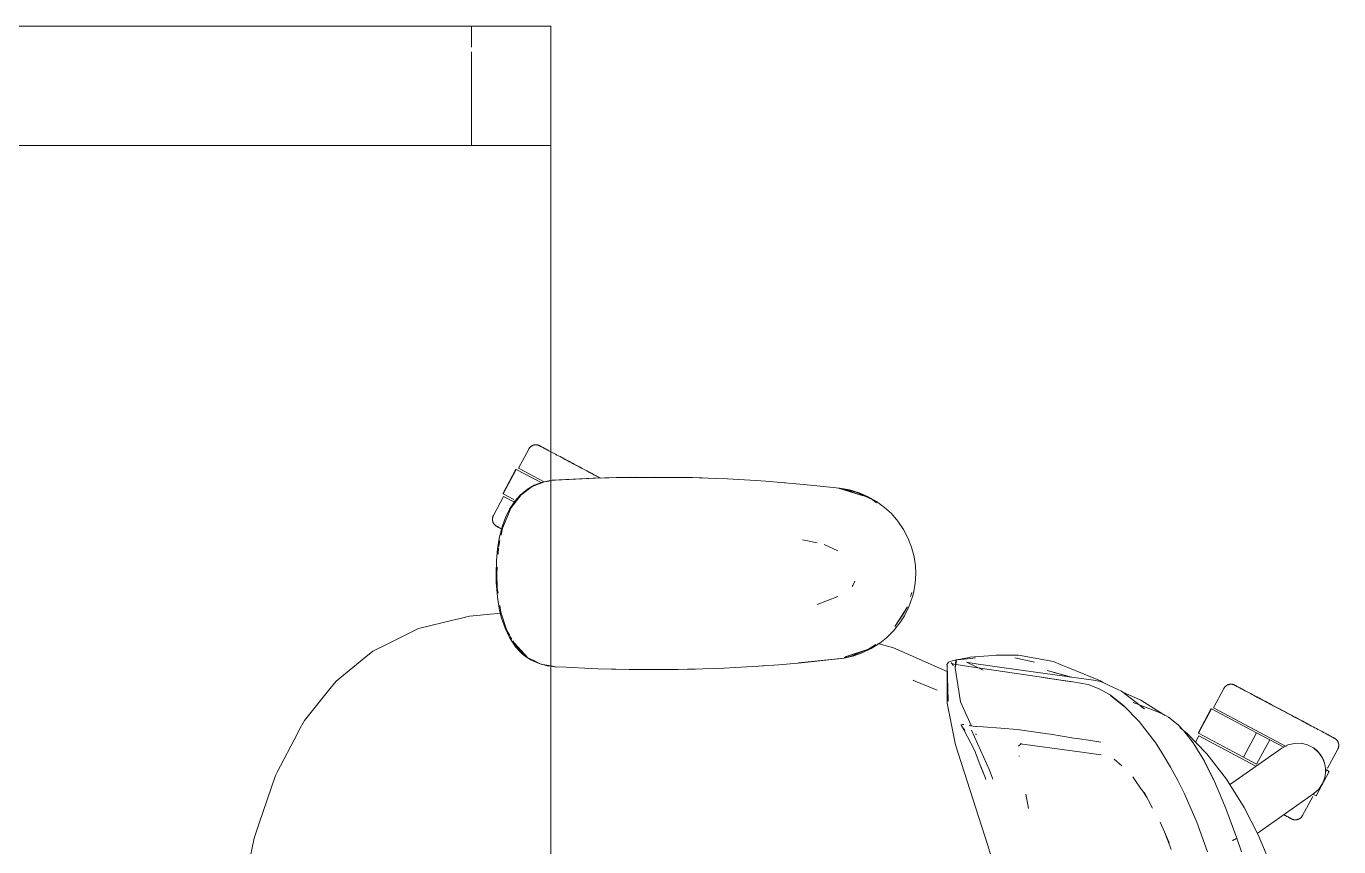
# Model space of a CAD drawing. Header units: millimetres. Extents: x 79795 to 317870, y -36033 to 97293.
# Drawn here: x 228733 to 229394, y 10587 to 11000 of the extents above; entities that cross this region are included whole.
import ezdxf

# ---------------------------------------------------------------- set-up
doc = ezdxf.new("R2010")
doc.units = ezdxf.units.MM
doc.header["$MEASUREMENT"] = 0
doc.layers.add('G-IMPT', color=8, linetype='CONTINUOUS', lineweight=9)
doc.layers.add('I-FURN', color=8, linetype='CONTINUOUS', lineweight=9)

msp = doc.modelspace()

# ---------------------------------------------------------------- linework, layer by layer
at = {"layer": 'G-IMPT'}
for p, q in [((228993.66, 10770.46), (228987.47, 10768.05)), ((228988.5, 10768.72), (228992.14, 10770.11)), ((228993.49, 10770.48), (228992.14, 10770.11)), ((228993.49, 10770.48), (228995.88, 10770.92)), ((228993.66, 10770.46), (228996.83, 10770.94)), ((228997.53, 10771.18), (228995.88, 10770.92)), ((229019.31, 10772.26), (228997.53, 10771.18)), ((229018.1, 10772.22), (228997.53, 10771.18)), ((228997.53, 10771.18), (228999.13, 10771.29)), ((229019.31, 10772.26), (228999.13, 10771.29)), ((229039.5, 10772.73), (229018.1, 10772.22)), ((229029.66, 10772.57), (229018.1, 10772.22)), ((229018.1, 10772.22), (229019.31, 10772.26)), ((229039.5, 10772.73), (229019.31, 10772.26)), ((229029.66, 10772.57), (229048.89, 10772.77)), ((229039.5, 10772.73), (229029.66, 10772.57)), ((229059.68, 10772.68), (229029.66, 10772.57)), ((229037.46, 10772.71), (229035.55, 10772.64)), ((229040.4, 10772.68), (229037.46, 10772.71)), ((229059.68, 10772.68), (229039.5, 10772.73)), ((229059.68, 10772.68), (229048.89, 10772.77)), ((229059.68, 10772.68), (229068.1, 10772.52)), ((229079.86, 10772.13), (229068.1, 10772.52)), ((229073.04, 10772.38), (229071.54, 10772.39)), ((229074.97, 10772.27), (229073.04, 10772.38)), ((229079.86, 10772.13), (229085.88, 10771.87)), ((229100.02, 10771.06), (229085.88, 10771.87)), ((229105.11, 10770.74), (229100.02, 10771.06)), ((229105.11, 10770.74), (229120.17, 10769.49)), ((229113.29, 10770.09), (229114.97, 10769.92)), ((229120.17, 10769.49), (229124.3, 10769.14)), ((228981.84, 10763.88), (228976.63, 10757.09)), ((228978.66, 10760.64), (228981.32, 10763.68)), ((228985.06, 10766.76), (228981.32, 10763.68)), ((228987.47, 10768.05), (228981.84, 10763.88)), ((228988.5, 10768.72), (228985.06, 10766.76)), ((229124.3, 10769.14), (229142.22, 10767.24)), ((229141.71, 10767.24), (229154.17, 10763.41)), ((229141.71, 10767.24), (229145.03, 10766.32)), ((229142.22, 10767.24), (229147.27, 10766.34)), ((229150.68, 10765.2), (229142.28, 10767.11)), ((229154.17, 10763.41), (229145.03, 10766.32)), ((229152.13, 10764.88), (229147.27, 10766.34)), ((229150.68, 10765.2), (229158.74, 10761.46)), ((229156.37, 10763.07), (229152.13, 10764.88)), ((229156.37, 10763.07), (229160.81, 10760.55)), ((228976, 10756.6), (228974.02, 10752.52)), ((228976.63, 10757.09), (228974.79, 10752.7)), ((228976, 10756.6), (228978.66, 10760.64)), ((229160.85, 10759.86), (229158.74, 10761.46)), ((229164.89, 10757.56), (229160.81, 10760.55)), ((229164.89, 10757.56), (229168.33, 10754.39)), ((228972.43, 10748.19), (228974.02, 10752.52)), ((228972.46, 10747.07), (228974.79, 10752.7)), ((229171.65, 10750.56), (229168.33, 10754.39)), ((229174.48, 10746.39), (229171.65, 10750.56)), ((228972.43, 10748.19), (228971, 10742.71)), ((228972.46, 10747.07), (228971.75, 10743.61)), ((229174.48, 10746.39), (229176.67, 10742.23)), ((228970, 10736.78), (228969.44, 10730.63)), ((228970, 10736.78), (228971, 10742.71)), ((228970.42, 10737.11), (228970.22, 10733.91)), ((228971.19, 10740.86), (228970.56, 10737.81)), ((229123.51, 10741.27), (229130.94, 10739.7)), ((229141.34, 10735.67), (229134.56, 10738.93)), ((229176.67, 10742.23), (229178.51, 10737.52)), ((229179.77, 10732.65), (229178.51, 10737.52)), ((228969.26, 10724.29), (228969.44, 10730.63)), ((229179.77, 10732.65), (229180.42, 10728.14)), ((228969.35, 10719.78), (228969.26, 10724.29)), ((228969.82, 10727.4), (228969.63, 10724.29)), ((228969.86, 10717.12), (228969.63, 10724.29)), ((229180.59, 10724.29), (229180.29, 10719.25)), ((229180.59, 10724.29), (229180.42, 10728.14)), ((228969.35, 10719.78), (228969.92, 10712.47)), ((228969.86, 10717.12), (228970.26, 10714.34)), ((229148.96, 10718.24), (229148.66, 10717.79)), ((229149.97, 10720.46), (229148.96, 10718.24)), ((229180.29, 10719.25), (229179.41, 10714.3)), ((228971.04, 10705.7), (228969.92, 10712.47)), ((229131.01, 10708.57), (229141.43, 10712.71)), ((229177.14, 10707.4), (229178.85, 10712.17)), ((229178.05, 10712.61), (229178.67, 10714.64)), ((229179.41, 10714.3), (229178.85, 10712.17)), ((228971.72, 10704.24), (228955.84, 10702.8)), ((228972.02, 10701.78), (228971.04, 10705.7)), ((228971.13, 10708.15), (228971.59, 10704.86)), ((228971.59, 10704.86), (228974.62, 10695.47)), ((229176.49, 10707.49), (229170.17, 10697.54)), ((229174.33, 10703.82), (229170.17, 10697.54)), ((229176.49, 10707.49), (229174.33, 10703.82)), ((229177.14, 10707.4), (229174.9, 10702.89)), ((228930.24, 10696.52), (228948.18, 10700.92)), ((228948.18, 10700.92), (228950.55, 10701.5)), ((228955.84, 10702.8), (228950.55, 10701.5)), ((228972.02, 10701.78), (228973.76, 10696.69)), ((228973.76, 10696.69), (228975.96, 10692.05)), ((229169.44, 10695.37), (229172.63, 10699.34)), ((229174.9, 10702.89), (229172.63, 10699.34)), ((228925.88, 10694.37), (228914.41, 10688.72)), ((228925.88, 10694.37), (228930.24, 10696.52)), ((228974.62, 10695.47), (228976.09, 10693.02)), ((228975.96, 10692.05), (228976.77, 10690.68)), ((228976.37, 10692.55), (228977.23, 10691.11)), ((228979.21, 10687.22), (228976.77, 10690.68)), ((228977.7, 10690.32), (228979.58, 10687.17)), ((229165.84, 10691.82), (229162.53, 10689.19)), ((229169.44, 10695.37), (229165.84, 10691.82)), ((228903.59, 10682.22), (228907.24, 10685.2)), ((228907.24, 10685.2), (228914.41, 10688.72)), ((228978.39, 10689.26), (228979.67, 10687.79)), ((228978.39, 10689.26), (228985.29, 10681.87)), ((228982.08, 10684.18), (228979.21, 10687.22)), ((228979.58, 10687.17), (228985.29, 10681.87)), ((228979.8, 10687.63), (228982.88, 10684.1)), ((228982.08, 10684.18), (228983.4, 10683.04)), ((228985.29, 10681.87), (228982.88, 10684.1)), ((229156.88, 10686.07), (229145.03, 10682.25)), ((229154.17, 10685.17), (229145.03, 10682.25)), ((229147.66, 10682.46), (229156.88, 10686.07)), ((229153.62, 10684.27), (229149.49, 10682.83)), ((229158.2, 10686.46), (229153.62, 10684.27)), ((229156.88, 10686.07), (229154.17, 10685.17)), ((229156.88, 10686.07), (229160.46, 10688.49)), ((229158.2, 10686.46), (229162.53, 10689.19)), ((229169.36, 10686.75), (229161.54, 10689.01)), ((229169.36, 10686.75), (229180.49, 10681.89)), ((228903.59, 10682.22), (228888.64, 10670.05)), ((228986.62, 10680.84), (228983.4, 10683.04)), ((228987.53, 10680.76), (228985.29, 10681.87)), ((228986.62, 10680.84), (228990.95, 10678.85)), ((228987.89, 10680.58), (228991.79, 10678.66)), ((228994.9, 10677.79), (228990.95, 10678.85)), ((228991.79, 10678.66), (228996.83, 10677.72)), ((228996.83, 10677.55), (228994.9, 10677.79)), ((228996.83, 10677.72), (228999.13, 10677.29)), ((228998.91, 10677.29), (228996.83, 10677.55)), ((229004.57, 10677.01), (228998.91, 10677.29)), ((229004.57, 10677.01), (229017.13, 10676.39)), ((229081.23, 10676.5), (229092.54, 10677.04)), ((229101.41, 10677.6), (229092.54, 10677.04)), ((229101.41, 10677.6), (229111.69, 10678.33)), ((229103.45, 10677.74), (229101.55, 10677.65)), ((229103.45, 10677.74), (229104.87, 10677.87)), ((229123.09, 10679.32), (229111.69, 10678.33)), ((229144.53, 10681.67), (229121.57, 10679.21)), ((229121.57, 10679.21), (229141.71, 10681.34)), ((229144.53, 10681.67), (229123.09, 10679.32)), ((229144.53, 10681.67), (229141.71, 10681.34)), ((229144.53, 10681.67), (229149.49, 10682.83)), ((229144.6, 10681.89), (229147.66, 10682.46)), ((229180.49, 10681.89), (229188.32, 10678.47)), ((229188.32, 10678.47), (229196.49, 10674.9)), ((229196.35, 10678.46), (229196.75, 10679.03)), ((229196.35, 10678.46), (229196.54, 10677.59)), ((229196.97, 10659.9), (229196.38, 10678.34)), ((229196.38, 10678.34), (229196.48, 10677.88)), ((229196.97, 10659.9), (229196.48, 10677.88)), ((229196.53, 10659.01), (229196.48, 10677.88)), ((229196.48, 10677.88), (229196.52, 10677.7)), ((229196.54, 10677.59), (229196.52, 10677.7)), ((229197.12, 10679.53), (229196.75, 10679.03)), ((229197.12, 10679.53), (229197.66, 10679.85)), ((229199.52, 10680.4), (229197.66, 10679.85)), ((229199.01, 10678.8), (229198.51, 10679.2)), ((229199.61, 10678.64), (229198.51, 10679.2)), ((229199.61, 10678.64), (229198.99, 10678.81)), ((229198.99, 10678.81), (229205.26, 10677.7)), ((229199.33, 10678.26), (229199.01, 10678.8)), ((229199.33, 10678.26), (229199.41, 10677.76)), ((229202.8, 10680.93), (229199.52, 10680.4)), ((229201.13, 10680.34), (229200.44, 10676.76)), ((229200.5, 10676.79), (229200.89, 10680.75)), ((229201.13, 10680.34), (229200.5, 10676.79)), ((229203.21, 10681.19), (229200.89, 10680.75)), ((229202.8, 10680.93), (229203.42, 10681.01)), ((229203.21, 10681.19), (229207.46, 10682)), ((229208.1, 10681.53), (229203.42, 10681.01)), ((229213.11, 10676.59), (229205.26, 10677.7)), ((229214.66, 10675.61), (229206.23, 10679.61)), ((229206.23, 10679.61), (229207.09, 10679.47)), ((229207.09, 10679.47), (229212.11, 10678.63)), ((229207.93, 10682.04), (229207.46, 10682)), ((229217.26, 10682.85), (229207.93, 10682.04)), ((229208.1, 10681.53), (229210.69, 10681.74)), ((229212.11, 10678.63), (229213.41, 10678.42)), ((229224.07, 10676.98), (229213.41, 10678.42)), ((229217.26, 10682.85), (229221.21, 10683.19)), ((229221.21, 10683.19), (229225.38, 10683.19)), ((229224.07, 10676.98), (229271.29, 10670.3)), ((229232.35, 10683.16), (229225.38, 10683.19)), ((229230.49, 10681.75), (229239.79, 10679.71)), ((229232.35, 10683.16), (229250.05, 10679.92)), ((229239.79, 10679.71), (229240.37, 10679.56)), ((229250.05, 10679.92), (229253.91, 10678.33)), ((229257.27, 10676.94), (229253.91, 10678.33)), ((229273.72, 10670.14), (229257.27, 10676.94)), ((229020.68, 10676.27), (229017.13, 10676.39)), ((229036.35, 10675.89), (229020.68, 10676.27)), ((229024.08, 10676.21), (229027.4, 10676.06)), ((229029.62, 10676.06), (229027.4, 10676.06)), ((229036.35, 10675.89), (229040.86, 10675.84)), ((229040.86, 10675.84), (229055.57, 10675.84)), ((229061.04, 10675.92), (229055.57, 10675.84)), ((229061.04, 10675.92), (229073.35, 10676.21)), ((229067.82, 10676.05), (229065.74, 10676.05)), ((229069.48, 10676.13), (229067.82, 10676.05)), ((229081.23, 10676.5), (229073.35, 10676.21)), ((229179.26, 10670.47), (229179.53, 10670.37)), ((229191.38, 10665.44), (229179.53, 10670.37)), ((229203.16, 10659.71), (229200.44, 10676.76)), ((229243.98, 10672.03), (229213.11, 10676.59)), ((229243.98, 10672.03), (229259.17, 10669.71)), ((229244.59, 10671.94), (229259.75, 10669.64)), ((229244.59, 10671.94), (229259.17, 10669.71)), ((229246.87, 10675.43), (229258.76, 10672.07)), ((229246.87, 10675.43), (229259.16, 10672.1)), ((229271.29, 10670.3), (229274.28, 10669.66)), ((228872.68, 10650.25), (228884.88, 10665.39)), ((228888.64, 10670.05), (228884.88, 10665.39)), ((229267.42, 10668.34), (229259.75, 10669.64)), ((229272.21, 10666.59), (229267.42, 10668.34)), ((229272.21, 10666.59), (229272.63, 10666.37)), ((229278.47, 10663.09), (229272.63, 10666.37)), ((229274.89, 10669.37), (229273.72, 10670.14)), ((229277.65, 10668.09), (229274.28, 10669.66)), ((229284.22, 10665.03), (229277.65, 10668.09)), ((229295.87, 10656.11), (229284.22, 10665.03)), ((229293.98, 10660.4), (229285.35, 10664.38)), ((229200.72, 10638.05), (229196.53, 10659.01)), ((229203.16, 10659.71), (229208.74, 10647.42)), ((229285.43, 10657.67), (229278.47, 10663.09)), ((229278.69, 10662.76), (229285.64, 10657.36)), ((229278.69, 10662.76), (229282.07, 10660.17)), ((229285.64, 10657.36), (229282.07, 10660.17)), ((229285.43, 10657.67), (229293.17, 10649.77)), ((229290.22, 10659.34), (229302.12, 10654.83)), ((229295.87, 10656.11), (229293.92, 10657.22)), ((229305.43, 10653.28), (229293.98, 10660.4)), ((229304.35, 10653.76), (229302.12, 10654.83)), ((229306.79, 10652.59), (229304.35, 10653.76)), ((229305.43, 10653.28), (229306.2, 10652.78)), ((229306.79, 10652.59), (229307.92, 10651.97)), ((229307.92, 10651.97), (229312.79, 10648.11)), ((228869.24, 10643.75), (228858.94, 10624.24)), ((228869.24, 10643.75), (228869.97, 10645.12)), ((228872.68, 10650.25), (228869.97, 10645.12)), ((229203.52, 10647.9), (229203.48, 10647.73)), ((229203.54, 10648.03), (229203.52, 10647.9)), ((229203.52, 10647.9), (229205.36, 10645.2)), ((229203.52, 10647.9), (229204.87, 10645.45)), ((229204.23, 10648.18), (229203.54, 10648.03)), ((229204.91, 10648.25), (229204.23, 10648.18)), ((229210.15, 10635.34), (229204.87, 10645.45)), ((229207.5, 10647.87), (229208.27, 10647.59)), ((229208.33, 10647.57), (229208.27, 10647.59)), ((229210.79, 10647.28), (229208.33, 10647.57)), ((229217.7, 10625.23), (229208.77, 10645.39)), ((229210.79, 10647.28), (229211.16, 10647.24)), ((229214.57, 10646.99), (229211.16, 10647.24)), ((229214.57, 10646.99), (229223.42, 10646.35)), ((229231.66, 10645.74), (229223.42, 10646.35)), ((229231.74, 10645.73), (229231.66, 10645.74)), ((229231.74, 10645.73), (229246.96, 10643.52)), ((229293.17, 10649.77), (229301.19, 10639.33)), ((229315.68, 10645.08), (229312.79, 10648.11)), ((229313.68, 10646.66), (229317.35, 10643.66)), ((229315.68, 10645.08), (229320.4, 10638.95)), ((229216.71, 10587.81), (229200.72, 10638.05)), ((229211.15, 10643.22), (229210.71, 10643.49)), ((229232.4, 10637.35), (229233.96, 10638.59)), ((229233.25, 10638.46), (229233.52, 10638.51)), ((229260.59, 10634.73), (229233.25, 10638.46)), ((229233.75, 10638.55), (229233.52, 10638.51)), ((229246.96, 10643.52), (229248.51, 10643.27)), ((229248.51, 10643.27), (229260.28, 10641.4)), ((229261.94, 10641.14), (229260.28, 10641.4)), ((229268.78, 10640.08), (229261.94, 10641.14)), ((229268.78, 10640.08), (229273.85, 10639.33)), ((229301.19, 10639.33), (229301.36, 10639.07)), ((229305.24, 10632.98), (229301.36, 10639.07)), ((229317.35, 10643.66), (229327.31, 10633.37)), ((229320.4, 10638.95), (229321.26, 10637.66)), ((229325.99, 10629.67), (229321.26, 10637.66)), ((229210.15, 10635.34), (229213.4, 10626.87)), ((229232.75, 10632.4), (229232.8, 10632.05)), ((229260.59, 10634.73), (229273.94, 10632.95)), ((229273.94, 10632.95), (229273.47, 10633.09)), ((229284.44, 10627.45), (229280.53, 10630.78)), ((229305.24, 10632.98), (229309.01, 10626.75)), ((229337.12, 10620.77), (229327.31, 10633.37)), ((228858.94, 10624.24), (228858.07, 10622.58)), ((229215.42, 10621.97), (229213.39, 10627.07)), ((229213.39, 10627.07), (229214.8, 10623.54)), ((229213.4, 10626.87), (229215.42, 10621.97)), ((229219.44, 10620.65), (229217.7, 10625.23)), ((229312.58, 10619.96), (229309.01, 10626.75)), ((229330.3, 10621.06), (229325.99, 10629.67)), ((229330.52, 10620.61), (229325.99, 10629.67)), ((229325.99, 10629.67), (229326.3, 10629.07)), ((229330.52, 10620.61), (229326.3, 10629.07)), ((228849.92, 10598.49), (228858.07, 10622.58)), ((229215.42, 10621.97), (229215.98, 10620.56)), ((229290.71, 10620.81), (229289.96, 10621.92)), ((229294.21, 10615.68), (229290.71, 10620.81)), ((229312.58, 10619.96), (229315.97, 10613.23)), ((229330.3, 10621.06), (229330.52, 10620.61)), ((229330.52, 10620.61), (229335.29, 10609.66)), ((229337.12, 10620.77), (229346.09, 10606.47)), ((229237.43, 10605.92), (229236.02, 10613.18)), ((229294.6, 10615.1), (229294.21, 10615.68)), ((229297.16, 10611.35), (229294.6, 10615.1)), ((229297.16, 10611.35), (229295.66, 10614.12)), ((229299.84, 10606.02), (229295.66, 10614.12)), ((229322.14, 10599), (229315.97, 10613.23)), ((229335.29, 10609.66), (229336.77, 10605.98)), ((229336.77, 10605.98), (229342.34, 10591.01)), ((229346.09, 10606.47), (229353.18, 10592.7)), ((228849.92, 10598.49), (228847.4, 10591.05)), ((229303.72, 10598.97), (229305.91, 10594.13)), ((229322.14, 10599), (229327.6, 10584.12)), ((228844.53, 10577.23), (228847.4, 10591.05)), ((229305.91, 10594.13), (229308.22, 10588.68)), ((229305.91, 10594.13), (229308.64, 10587.04)), ((229342.31, 10590.88), (229341.9, 10590.61)), ((229341.9, 10590.61), (229342.3, 10590.83)), ((229342.31, 10590.88), (229342.3, 10590.83)), ((229342.34, 10591.01), (229342.31, 10590.88)), ((229342.31, 10590.88), (229342.31, 10591.01)), ((229342.31, 10591.01), (229344.71, 10584.08)), ((229360.7, 10574.72), (229353.18, 10592.7)), ((229216.71, 10587.81), (229225.89, 10557.84)), ((229309.3, 10585.32), (229308.64, 10587.04)), ((229341.08, 10590.23), (229340.02, 10589.81)), ((229340.02, 10589.81), (229340.61, 10590.03)), ((229341.08, 10590.23), (229340.61, 10590.03)), ((229341.08, 10590.23), (229341.9, 10590.61)), ((229341.08, 10590.23), (229341.72, 10590.51)), ((229341.72, 10590.51), (229341.9, 10590.61))]:
    msp.add_line(p, q, dxfattribs=at)
at = {"layer": 'I-FURN'}
for p, q in [((228196.83, 10999.83), (228996.83, 10999.83)), ((228996.83, 10999.83), (228196.83, 10999.83)), ((228196.83, 10999.83), (228996.83, 10999.83)), ((228956.83, 10999.83), (228236.83, 10999.83)), ((228996.83, 10999.83), (228956.83, 10999.83)), ((228956.83, 10989.25), (228956.83, 10999.83)), ((228956.83, 10989.25), (228956.83, 10999.83)), ((228996.83, 10939.83), (228996.83, 10999.83)), ((228996.83, 10999.83), (228996.83, 10939.83)), ((228996.83, 9399.83), (228996.83, 10999.83)), ((228996.83, 10999.83), (228996.83, 9399.83)), ((228956.83, 10939.83), (228956.83, 10986.93)), ((228956.83, 10939.83), (228956.83, 10986.93)), ((228236.83, 10939.83), (228956.83, 10939.83)), ((228996.83, 10939.83), (228561.83, 10939.83)), ((228956.83, 10939.83), (228996.83, 10939.83)), ((228985.7, 10786.92), (228980.55, 10777.23)), ((228985.7, 10786.92), (228985.78, 10787.06)), ((228985.78, 10787.06), (228985.86, 10787.2)), ((228985.86, 10787.2), (228985.95, 10787.33)), ((228985.95, 10787.33), (228986.04, 10787.46)), ((228986.04, 10787.46), (228986.14, 10787.59)), ((228986.14, 10787.59), (228986.25, 10787.71)), ((228986.25, 10787.71), (228986.36, 10787.83)), ((228986.36, 10787.83), (228986.47, 10787.94)), ((228986.47, 10787.94), (228986.59, 10788.05)), ((228986.59, 10788.05), (228986.71, 10788.16)), ((228986.71, 10788.16), (228986.84, 10788.25)), ((228986.84, 10788.25), (228986.97, 10788.35)), ((228986.97, 10788.35), (228987.11, 10788.44)), ((228987.11, 10788.44), (228987.25, 10788.52)), ((228987.25, 10788.52), (228987.39, 10788.6)), ((228987.39, 10788.6), (228987.53, 10788.67)), ((228987.53, 10788.67), (228987.68, 10788.74)), ((228987.68, 10788.74), (228987.83, 10788.8)), ((228987.83, 10788.8), (228987.98, 10788.85)), ((228987.98, 10788.85), (228988.13, 10788.9)), ((228988.13, 10788.9), (228988.29, 10788.94)), ((228988.29, 10788.94), (228988.45, 10788.97)), ((228988.45, 10788.97), (228988.6, 10789)), ((228988.6, 10789), (228988.76, 10789.03)), ((228988.76, 10789.03), (228988.92, 10789.04)), ((228988.92, 10789.04), (228989.09, 10789.05)), ((228989.09, 10789.05), (228989.25, 10789.06)), ((228989.25, 10789.06), (228989.41, 10789.05)), ((228989.41, 10789.05), (228989.57, 10789.04)), ((228989.57, 10789.04), (228989.73, 10789.03)), ((228989.73, 10789.03), (228989.89, 10789.01)), ((228989.89, 10789.01), (228990.05, 10788.98)), ((228990.05, 10788.98), (228990.2, 10788.94)), ((228990.2, 10788.94), (228990.36, 10788.9)), ((228990.36, 10788.9), (228990.51, 10788.85)), ((228990.51, 10788.85), (228990.67, 10788.8)), ((228990.67, 10788.8), (228990.82, 10788.74)), ((228990.82, 10788.74), (228990.96, 10788.68)), ((228990.96, 10788.68), (228991.11, 10788.61)), ((228991.11, 10788.61), (228991.15, 10788.59)), ((228991.15, 10788.59), (228991.17, 10788.57)), ((228991.15, 10788.58), (228991.15, 10788.59)), ((228991.19, 10788.56), (228991.15, 10788.58)), ((228991.17, 10788.57), (228991.23, 10788.54)), ((228991.28, 10788.52), (228991.19, 10788.56)), ((228991.23, 10788.54), (228991.33, 10788.49)), ((228991.4, 10788.45), (228991.28, 10788.52)), ((228991.33, 10788.49), (228991.47, 10788.41)), ((228991.56, 10788.37), (228991.4, 10788.45)), ((228991.47, 10788.41), (228991.65, 10788.32)), ((228991.76, 10788.26), (228991.56, 10788.37)), ((228991.65, 10788.32), (228991.87, 10788.2)), ((228992, 10788.13), (228991.76, 10788.26)), ((228991.87, 10788.2), (228992.13, 10788.06)), ((228992.28, 10787.98), (228992, 10788.13)), ((228992.13, 10788.06), (228992.42, 10787.91)), ((228992.6, 10787.81), (228992.28, 10787.98)), ((228992.42, 10787.91), (228992.76, 10787.73)), ((228992.96, 10787.62), (228992.6, 10787.81)), ((228992.76, 10787.73), (228993.13, 10787.53)), ((228993.35, 10787.41), (228992.96, 10787.62)), ((228993.13, 10787.53), (228993.54, 10787.31)), ((228993.78, 10787.19), (228993.35, 10787.41)), ((228993.54, 10787.31), (228993.99, 10787.07)), ((228994.24, 10786.94), (228993.78, 10787.19)), ((228993.99, 10787.07), (228994.47, 10786.82)), ((228994.74, 10786.67), (228994.24, 10786.94)), ((228994.47, 10786.82), (228994.99, 10786.54)), ((228995.28, 10786.39), (228994.74, 10786.67)), ((228994.99, 10786.54), (228995.54, 10786.25)), ((228995.85, 10786.09), (228995.28, 10786.39)), ((228995.54, 10786.25), (228996.12, 10785.94)), ((228996.45, 10785.77), (228995.85, 10786.09)), ((228997.08, 10785.43), (228996.45, 10785.77)), ((228997.75, 10785.08), (228997.08, 10785.43)), ((228998.44, 10784.71), (228997.75, 10785.08)), ((228999.16, 10784.32), (228998.44, 10784.71)), ((228999.91, 10783.92), (228999.16, 10784.32)), ((229000.69, 10783.51), (228999.91, 10783.92)), ((229001.49, 10783.09), (229000.69, 10783.51)), ((229002.32, 10782.65), (229001.49, 10783.09)), ((229001.87, 10782.88), (229002.7, 10782.44)), ((229003.16, 10782.2), (229002.32, 10782.65)), ((228979.25, 10776.79), (228972.68, 10764.43)), ((228972.85, 10764.34), (228979.42, 10776.7)), ((228979.42, 10776.7), (228991.93, 10770.05)), ((228993.21, 10770.5), (228980.55, 10777.23)), ((229002.7, 10782.44), (229003.56, 10781.99)), ((229004.03, 10781.73), (229003.16, 10782.2)), ((229003.56, 10781.99), (229004.44, 10781.52)), ((229004.92, 10781.26), (229004.03, 10781.73)), ((229004.44, 10781.52), (229005.33, 10781.04)), ((229005.82, 10780.78), (229004.92, 10781.26)), ((229005.33, 10781.04), (229006.25, 10780.56)), ((229006.75, 10780.29), (229005.82, 10780.78)), ((229006.25, 10780.56), (229007.18, 10780.06)), ((229007.68, 10779.79), (229006.75, 10780.29)), ((229007.18, 10780.06), (229008.12, 10779.56)), ((229008.64, 10779.29), (229007.68, 10779.79)), ((229008.12, 10779.56), (229009.08, 10779.05)), ((229009.6, 10778.77), (229008.64, 10779.29)), ((229009.08, 10779.05), (229010.05, 10778.54)), ((229010.57, 10778.26), (229009.6, 10778.77)), ((229010.05, 10778.54), (229011.02, 10778.02)), ((229011.56, 10777.73), (229010.57, 10778.26)), ((229011.02, 10778.02), (229012.01, 10777.49)), ((229012.55, 10777.21), (229011.56, 10777.73)), ((229012.01, 10777.49), (229013.01, 10776.96)), ((229013.54, 10776.68), (229012.55, 10777.21)), ((229013.01, 10776.96), (229014.01, 10776.43)), ((229014.55, 10776.14), (229013.54, 10776.68)), ((229014.01, 10776.43), (229015.01, 10775.9)), ((229015.55, 10775.61), (229014.55, 10776.14)), ((229015.01, 10775.9), (229016.01, 10775.36)), ((229016.56, 10775.08), (229015.55, 10775.61)), ((229016.01, 10775.36), (229017.02, 10774.83)), ((229017.56, 10774.54), (229016.56, 10775.08)), ((229017.02, 10774.83), (229018.02, 10774.3)), ((229018.56, 10774.01), (229017.56, 10774.54)), ((229018.02, 10774.3), (229019.02, 10773.76)), ((229019.56, 10773.48), (229018.56, 10774.01)), ((229019.02, 10773.76), (229020.02, 10773.23)), ((229020.56, 10772.95), (229019.56, 10773.48)), ((229020.02, 10773.23), (229021.01, 10772.71)), ((229021.54, 10772.42), (229020.56, 10772.95)), ((229021.01, 10772.71), (229022, 10772.18)), ((228973.04, 10763.11), (228967.89, 10753.42)), ((228978.14, 10761.52), (228972.85, 10764.34)), ((228978.23, 10760.35), (228973.04, 10763.11)), ((228967.41, 10751.52), (228967.42, 10751.68)), ((228967.42, 10751.36), (228967.41, 10751.52)), ((228967.42, 10751.68), (228967.43, 10751.84)), ((228967.43, 10751.2), (228967.42, 10751.36)), ((228967.43, 10751.84), (228967.44, 10752)), ((228967.44, 10751.04), (228967.43, 10751.2)), ((228967.44, 10752), (228967.46, 10752.16)), ((228967.47, 10750.88), (228967.44, 10751.04)), ((228967.46, 10752.16), (228967.49, 10752.32)), ((228967.5, 10750.72), (228967.47, 10750.88)), ((228967.49, 10752.32), (228967.53, 10752.48)), ((228967.53, 10750.56), (228967.5, 10750.72)), ((228967.53, 10752.48), (228967.57, 10752.63)), ((228967.57, 10750.41), (228967.53, 10750.56)), ((228967.57, 10752.63), (228967.62, 10752.79)), ((228967.62, 10750.25), (228967.57, 10750.41)), ((228967.62, 10752.79), (228967.67, 10752.94)), ((228967.67, 10750.1), (228967.62, 10750.25)), ((228967.67, 10752.94), (228967.73, 10753.09)), ((228967.73, 10749.95), (228967.67, 10750.1)), ((228967.73, 10753.09), (228967.79, 10753.24)), ((228967.8, 10749.8), (228967.73, 10749.95)), ((228967.79, 10753.24), (228967.86, 10753.38)), ((228967.87, 10749.66), (228967.8, 10749.8)), ((228967.86, 10753.38), (228967.89, 10753.42)), ((228967.95, 10749.52), (228967.87, 10749.66)), ((228968.03, 10749.38), (228967.95, 10749.52)), ((228968.12, 10749.25), (228968.03, 10749.38)), ((228968.22, 10749.11), (228968.12, 10749.25)), ((228968.32, 10748.99), (228968.22, 10749.11)), ((228968.42, 10748.86), (228968.32, 10748.99)), ((228968.53, 10748.75), (228968.42, 10748.86)), ((228968.64, 10748.63), (228968.53, 10748.75)), ((228968.76, 10748.52), (228968.64, 10748.63)), ((228968.88, 10748.42), (228968.76, 10748.52)), ((228969.01, 10748.32), (228968.88, 10748.42)), ((228969.14, 10748.22), (228969.01, 10748.32)), ((228969.27, 10748.13), (228969.14, 10748.22)), ((228969.41, 10748.05), (228969.27, 10748.13)), ((228969.55, 10747.97), (228969.41, 10748.05)), ((228969.56, 10747.97), (228969.55, 10747.97)), ((228969.55, 10747.97), (228969.57, 10747.96)), ((228969.6, 10747.94), (228969.56, 10747.97)), ((228969.57, 10747.96), (228969.63, 10747.93)), ((228969.68, 10747.9), (228969.6, 10747.94)), ((228969.63, 10747.93), (228969.73, 10747.87)), ((228969.8, 10747.84), (228969.68, 10747.9)), ((228969.73, 10747.87), (228969.87, 10747.8)), ((228969.96, 10747.75), (228969.8, 10747.84)), ((228969.87, 10747.8), (228970.05, 10747.7)), ((228970.17, 10747.64), (228969.96, 10747.75)), ((228970.05, 10747.7), (228970.27, 10747.59)), ((228970.41, 10747.51), (228970.17, 10747.64)), ((228970.27, 10747.59), (228970.53, 10747.45)), ((228970.69, 10747.37), (228970.41, 10747.51)), ((228970.53, 10747.45), (228970.83, 10747.29)), ((228971, 10747.2), (228970.69, 10747.37)), ((228970.83, 10747.29), (228971.16, 10747.11)), ((228971.36, 10747.01), (228971, 10747.2)), ((228971.16, 10747.11), (228971.54, 10746.91)), ((228971.75, 10746.8), (228971.36, 10747.01)), ((228971.54, 10746.91), (228971.95, 10746.7)), ((228972.18, 10746.57), (228971.75, 10746.8)), ((229335.83, 10666.36), (229330.68, 10656.67)), ((229335.83, 10666.36), (229335.91, 10666.5)), ((229335.91, 10666.5), (229335.99, 10666.64)), ((229335.99, 10666.64), (229336.08, 10666.77)), ((229336.08, 10666.77), (229336.17, 10666.9)), ((229336.17, 10666.9), (229336.27, 10667.03)), ((229336.27, 10667.03), (229336.38, 10667.15)), ((229336.38, 10667.15), (229336.49, 10667.27)), ((229336.49, 10667.27), (229336.6, 10667.38)), ((229336.6, 10667.38), (229336.72, 10667.49)), ((229336.72, 10667.49), (229336.84, 10667.6)), ((229336.84, 10667.6), (229336.97, 10667.69)), ((229336.97, 10667.69), (229337.1, 10667.79)), ((229337.1, 10667.79), (229337.24, 10667.88)), ((229337.24, 10667.88), (229337.38, 10667.96)), ((229337.38, 10667.96), (229337.52, 10668.04)), ((229337.52, 10668.04), (229337.66, 10668.11)), ((229337.66, 10668.11), (229337.81, 10668.18)), ((229337.81, 10668.18), (229337.96, 10668.24)), ((229337.96, 10668.24), (229338.11, 10668.29)), ((229338.11, 10668.29), (229338.26, 10668.34)), ((229338.26, 10668.34), (229338.42, 10668.38)), ((229338.42, 10668.38), (229338.58, 10668.42)), ((229338.58, 10668.42), (229338.73, 10668.44)), ((229338.73, 10668.44), (229338.89, 10668.47)), ((229338.89, 10668.47), (229339.05, 10668.48)), ((229339.05, 10668.48), (229339.22, 10668.49)), ((229339.22, 10668.49), (229339.38, 10668.5)), ((229339.38, 10668.5), (229339.54, 10668.49)), ((229339.54, 10668.49), (229339.7, 10668.49)), ((229339.7, 10668.49), (229339.86, 10668.47)), ((229339.86, 10668.47), (229340.02, 10668.45)), ((229340.02, 10668.45), (229340.18, 10668.42)), ((229340.18, 10668.42), (229340.33, 10668.38)), ((229340.33, 10668.38), (229340.49, 10668.34)), ((229340.49, 10668.34), (229340.64, 10668.3)), ((229340.64, 10668.3), (229340.8, 10668.24)), ((229340.8, 10668.24), (229340.95, 10668.18)), ((229340.95, 10668.18), (229341.09, 10668.12)), ((229341.09, 10668.12), (229341.24, 10668.05)), ((229341.24, 10668.05), (229341.28, 10668.03)), ((229341.28, 10668.03), (229341.3, 10668.02)), ((229341.28, 10668.02), (229341.28, 10668.03)), ((229341.32, 10668), (229341.28, 10668.02)), ((229341.3, 10668.02), (229341.36, 10667.98)), ((229341.41, 10667.96), (229341.32, 10668)), ((229341.36, 10667.98), (229341.46, 10667.93)), ((229341.53, 10667.89), (229341.41, 10667.96)), ((229341.46, 10667.93), (229341.6, 10667.85)), ((229341.69, 10667.81), (229341.53, 10667.89)), ((229341.6, 10667.85), (229341.78, 10667.76)), ((229341.89, 10667.7), (229341.69, 10667.81)), ((229341.78, 10667.76), (229342, 10667.64)), ((229342.13, 10667.57), (229341.89, 10667.7)), ((229342, 10667.64), (229342.26, 10667.51)), ((229342.41, 10667.42), (229342.13, 10667.57)), ((229342.26, 10667.51), (229342.55, 10667.35)), ((229342.73, 10667.25), (229342.41, 10667.42)), ((229342.55, 10667.35), (229342.89, 10667.17)), ((229343.09, 10667.06), (229342.73, 10667.25)), ((229342.89, 10667.17), (229343.26, 10666.97)), ((229343.48, 10666.86), (229343.09, 10667.06)), ((229343.26, 10666.97), (229343.67, 10666.75)), ((229343.91, 10666.63), (229343.48, 10666.86)), ((229343.67, 10666.75), (229344.12, 10666.52)), ((229344.37, 10666.38), (229343.91, 10666.63)), ((229344.12, 10666.52), (229344.6, 10666.26)), ((229344.87, 10666.11), (229344.37, 10666.38)), ((229344.6, 10666.26), (229345.12, 10665.98)), ((229345.41, 10665.83), (229344.87, 10666.11)), ((229345.12, 10665.98), (229345.67, 10665.69)), ((229345.98, 10665.53), (229345.41, 10665.83)), ((229345.67, 10665.69), (229346.25, 10665.38)), ((229346.58, 10665.21), (229345.98, 10665.53)), ((229347.21, 10664.87), (229346.58, 10665.21)), ((229347.88, 10664.52), (229347.21, 10664.87)), ((229348.57, 10664.15), (229347.88, 10664.52)), ((229349.29, 10663.76), (229348.57, 10664.15)), ((229350.04, 10663.36), (229349.29, 10663.76)), ((229350.82, 10662.95), (229350.04, 10663.36)), ((229351.62, 10662.53), (229350.82, 10662.95)), ((229352.45, 10662.09), (229351.62, 10662.53)), ((229352, 10662.33), (229352.83, 10661.88)), ((229353.29, 10661.64), (229352.45, 10662.09)), ((229352.83, 10661.88), (229353.69, 10661.43)), ((229354.16, 10661.18), (229353.29, 10661.64)), ((229353.69, 10661.43), (229354.57, 10660.96)), ((229355.05, 10660.7), (229354.16, 10661.18)), ((229354.57, 10660.96), (229355.46, 10660.48)), ((229355.95, 10660.22), (229355.05, 10660.7)), ((229355.46, 10660.48), (229356.38, 10660)), ((229356.88, 10659.73), (229355.95, 10660.22)), ((229356.38, 10660), (229357.31, 10659.5)), ((229357.81, 10659.23), (229356.88, 10659.73)), ((229357.31, 10659.5), (229358.25, 10659)), ((229358.77, 10658.73), (229357.81, 10659.23)), ((229358.25, 10659), (229359.21, 10658.49)), ((229359.73, 10658.21), (229358.77, 10658.73)), ((229359.21, 10658.49), (229360.18, 10657.98)), ((229360.7, 10657.7), (229359.73, 10658.21)), ((229360.18, 10657.98), (229361.15, 10657.46)), ((229361.69, 10657.17), (229360.7, 10657.7)), ((229361.15, 10657.46), (229362.14, 10656.93)), ((229362.68, 10656.65), (229361.69, 10657.17)), ((229329.38, 10656.23), (229322.81, 10643.87)), ((229322.98, 10643.78), (229329.55, 10656.14)), ((229329.55, 10656.14), (229352.26, 10644.06)), ((229367.28, 10637.21), (229330.68, 10656.67)), ((229362.14, 10656.93), (229363.14, 10656.4)), ((229363.67, 10656.12), (229362.68, 10656.65)), ((229363.14, 10656.4), (229364.14, 10655.87)), ((229364.68, 10655.58), (229363.67, 10656.12)), ((229364.14, 10655.87), (229365.14, 10655.34)), ((229365.68, 10655.05), (229364.68, 10655.58)), ((229365.14, 10655.34), (229366.14, 10654.8)), ((229366.69, 10654.52), (229365.68, 10655.05)), ((229366.14, 10654.8), (229367.15, 10654.27)), ((229367.69, 10653.98), (229366.69, 10654.52)), ((229367.15, 10654.27), (229368.15, 10653.74)), ((229368.69, 10653.45), (229367.69, 10653.98)), ((229368.15, 10653.74), (229369.15, 10653.2)), ((229369.69, 10652.92), (229368.69, 10653.45)), ((229369.15, 10653.2), (229370.15, 10652.67)), ((229370.69, 10652.39), (229369.69, 10652.92)), ((229370.15, 10652.67), (229371.14, 10652.15)), ((229371.67, 10651.86), (229370.69, 10652.39)), ((229371.14, 10652.15), (229372.13, 10651.62)), ((229372.65, 10651.34), (229371.67, 10651.86)), ((229372.13, 10651.62), (229373.1, 10651.11)), ((229373.62, 10650.83), (229372.65, 10651.34)), ((229373.1, 10651.11), (229374.06, 10650.59)), ((229374.58, 10650.32), (229373.62, 10650.83)), ((229374.06, 10650.59), (229375.02, 10650.09)), ((229345.69, 10631.7), (229322.98, 10643.78)), ((229345.69, 10631.7), (229352.26, 10644.06)), ((229352.26, 10644.06), (229358.9, 10640.53)), ((229375.52, 10649.82), (229374.58, 10650.32)), ((229375.02, 10650.09), (229375.95, 10649.59)), ((229376.45, 10649.32), (229375.52, 10649.82)), ((229375.95, 10649.59), (229376.88, 10649.1)), ((229377.37, 10648.84), (229376.45, 10649.32)), ((229376.88, 10649.1), (229377.78, 10648.62)), ((229378.26, 10648.36), (229377.37, 10648.84)), ((229379.14, 10647.89), (229378.26, 10648.36)), ((229380, 10647.44), (229379.14, 10647.89)), ((229380.83, 10646.99), (229380, 10647.44)), ((229381.64, 10646.56), (229380.83, 10646.99)), ((229382.43, 10646.14), (229381.64, 10646.56)), ((229383.19, 10645.74), (229382.43, 10646.14)), ((229383.93, 10645.35), (229383.19, 10645.74)), ((229384.63, 10644.97), (229383.93, 10645.35)), ((229385.31, 10644.61), (229384.63, 10644.97)), ((229385.96, 10644.27), (229385.31, 10644.61)), ((229386.58, 10643.94), (229385.96, 10644.27)), ((229387.16, 10643.63), (229386.58, 10643.94)), ((229386.85, 10643.79), (229387.42, 10643.49)), ((229323.17, 10642.55), (229321.49, 10639.39)), ((229351.86, 10627.29), (229323.17, 10642.55)), ((229352.33, 10628.17), (229358.9, 10640.53)), ((229358.9, 10640.53), (229365.96, 10636.78)), ((229365.1, 10636.32), (229368.07, 10637.91)), ((229368.07, 10637.91), (229371.34, 10638.73)), ((229371.34, 10638.73), (229374.72, 10638.76)), ((229374.72, 10638.76), (229378, 10637.97)), ((229378, 10637.97), (229380.99, 10636.42)), ((229387.71, 10643.34), (229387.16, 10643.63)), ((229387.42, 10643.49), (229387.95, 10643.21)), ((229388.23, 10643.06), (229387.71, 10643.34)), ((229387.95, 10643.21), (229388.46, 10642.94)), ((229388.71, 10642.8), (229388.23, 10643.06)), ((229388.46, 10642.94), (229388.92, 10642.69)), ((229389.16, 10642.57), (229388.71, 10642.8)), ((229388.92, 10642.69), (229389.35, 10642.46)), ((229389.57, 10642.35), (229389.16, 10642.57)), ((229389.35, 10642.46), (229389.74, 10642.26)), ((229389.94, 10642.15), (229389.57, 10642.35)), ((229389.74, 10642.26), (229390.1, 10642.07)), ((229390.28, 10641.97), (229389.94, 10642.15)), ((229390.1, 10642.07), (229390.42, 10641.9)), ((229390.57, 10641.81), (229390.28, 10641.97)), ((229390.42, 10641.9), (229390.7, 10641.75)), ((229390.83, 10641.68), (229390.57, 10641.81)), ((229390.7, 10641.75), (229390.94, 10641.62)), ((229391.05, 10641.56), (229390.83, 10641.68)), ((229390.94, 10641.62), (229391.14, 10641.51)), ((229391.23, 10641.46), (229391.05, 10641.56)), ((229391.14, 10641.51), (229391.3, 10641.43)), ((229391.37, 10641.39), (229391.23, 10641.46)), ((229391.3, 10641.43), (229391.42, 10641.36)), ((229391.47, 10641.34), (229391.37, 10641.39)), ((229391.42, 10641.36), (229391.5, 10641.32)), ((229391.53, 10641.3), (229391.47, 10641.34)), ((229391.5, 10641.32), (229391.55, 10641.3)), ((229391.55, 10641.29), (229391.53, 10641.3)), ((229391.55, 10641.3), (229391.55, 10641.29)), ((229391.55, 10641.29), (229391.69, 10641.22)), ((229391.69, 10641.22), (229391.83, 10641.13)), ((229391.83, 10641.13), (229391.96, 10641.04)), ((229391.96, 10641.04), (229392.09, 10640.95)), ((229392.09, 10640.95), (229392.22, 10640.85)), ((229392.22, 10640.85), (229392.34, 10640.74)), ((229392.34, 10640.74), (229392.46, 10640.63)), ((229392.46, 10640.63), (229392.58, 10640.52)), ((229392.58, 10640.52), (229392.68, 10640.4)), ((229392.68, 10640.4), (229392.79, 10640.28)), ((229392.79, 10640.28), (229392.89, 10640.15)), ((229392.89, 10640.15), (229392.98, 10640.02)), ((229392.98, 10640.02), (229393.07, 10639.88)), ((229393.07, 10639.88), (229393.15, 10639.75)), ((229393.15, 10639.75), (229393.23, 10639.6)), ((229393.23, 10639.6), (229393.3, 10639.46)), ((229393.3, 10639.46), (229393.37, 10639.31)), ((229393.37, 10639.31), (229393.43, 10639.16)), ((229393.43, 10639.16), (229393.48, 10639.01)), ((229393.48, 10639.01), (229393.53, 10638.86)), ((229393.53, 10638.86), (229393.57, 10638.7)), ((229393.57, 10638.7), (229393.61, 10638.54)), ((229393.61, 10638.54), (229393.64, 10638.39)), ((229393.64, 10637.1), (229393.61, 10636.94)), ((229393.64, 10638.39), (229393.66, 10638.23)), ((229393.66, 10637.26), (229393.64, 10637.1)), ((229393.66, 10638.23), (229393.68, 10638.07)), ((229393.68, 10637.42), (229393.66, 10637.26)), ((229393.68, 10638.07), (229393.69, 10637.91)), ((229393.69, 10637.58), (229393.68, 10637.42)), ((229393.69, 10637.91), (229393.69, 10637.74)), ((229393.69, 10637.74), (229393.69, 10637.58)), ((229338.67, 10617.81), (229365.1, 10636.32)), ((229352.33, 10628.17), (229345.69, 10631.7)), ((229380.99, 10636.42), (229383.53, 10634.2)), ((229382.7, 10635.07), (229381.28, 10636.22)), ((229384.99, 10632.28), (229382.7, 10635.07)), ((229383.53, 10634.2), (229385.47, 10631.44)), ((229385.47, 10631.44), (229386.69, 10628.3)), ((229388.07, 10626.16), (229393.22, 10635.84)), ((229393.24, 10635.88), (229393.22, 10635.84)), ((229393.31, 10636.03), (229393.24, 10635.88)), ((229393.38, 10636.17), (229393.31, 10636.03)), ((229393.43, 10636.32), (229393.38, 10636.17)), ((229393.49, 10636.48), (229393.43, 10636.32)), ((229393.54, 10636.63), (229393.49, 10636.48)), ((229393.58, 10636.79), (229393.54, 10636.63)), ((229393.61, 10636.94), (229393.58, 10636.79)), ((229382.31, 10612.23), (229388.88, 10624.59)), ((229386.69, 10628.3), (229387.11, 10624.95)), ((229387.11, 10624.95), (229386.73, 10621.6)), ((229387.48, 10625.34), (229387.08, 10624.58)), ((229387.57, 10625.29), (229387.48, 10625.34)), ((229387.48, 10625.34), (229388.88, 10624.59)), ((229388.07, 10626.16), (229387.69, 10626.36)), ((229385.56, 10618.44), (229383.66, 10615.65)), ((229386.73, 10621.6), (229385.56, 10618.44)), ((229381.15, 10613.39), (229352.56, 10593.37)), ((229375.41, 10602.35), (229380.56, 10612.03)), ((229382.31, 10612.23), (229380.91, 10612.97)), ((229380.91, 10612.97), (229381, 10612.93)), ((229383.66, 10615.65), (229381.15, 10613.39)), ((229365.82, 10602.88), (229366.36, 10602.59)), ((229366.63, 10602.45), (229366.12, 10602.72)), ((229366.36, 10602.59), (229366.86, 10602.33)), ((229367.12, 10602.19), (229366.63, 10602.45)), ((229366.86, 10602.33), (229367.33, 10602.08)), ((229367.56, 10601.95), (229367.12, 10602.19)), ((229367.33, 10602.08), (229367.76, 10601.85)), ((229367.97, 10601.73), (229367.56, 10601.95)), ((229367.76, 10601.85), (229368.15, 10601.64)), ((229368.34, 10601.54), (229367.97, 10601.73)), ((229368.15, 10601.64), (229368.5, 10601.45)), ((229368.68, 10601.36), (229368.34, 10601.54)), ((229368.5, 10601.45), (229368.82, 10601.28)), ((229368.98, 10601.2), (229368.68, 10601.36)), ((229368.82, 10601.28), (229369.1, 10601.13)), ((229369.24, 10601.06), (229368.98, 10601.2)), ((229369.1, 10601.13), (229369.34, 10601.01)), ((229369.46, 10600.95), (229369.24, 10601.06)), ((229369.34, 10601.01), (229369.54, 10600.9)), ((229369.64, 10600.85), (229369.46, 10600.95)), ((229369.54, 10600.9), (229369.7, 10600.81)), ((229369.78, 10600.77), (229369.64, 10600.85)), ((229369.7, 10600.81), (229369.83, 10600.75)), ((229369.88, 10600.72), (229369.78, 10600.77)), ((229369.83, 10600.75), (229369.91, 10600.7)), ((229369.94, 10600.69), (229369.88, 10600.72)), ((229369.91, 10600.7), (229369.95, 10600.68)), ((229369.96, 10600.68), (229369.94, 10600.69)), ((229369.95, 10600.68), (229369.96, 10600.68)), ((229369.99, 10600.66), (229369.96, 10600.68)), ((229370.14, 10600.59), (229369.99, 10600.66)), ((229370.29, 10600.52), (229370.14, 10600.59)), ((229370.44, 10600.46), (229370.29, 10600.52)), ((229370.59, 10600.41), (229370.44, 10600.46)), ((229370.74, 10600.36), (229370.59, 10600.41)), ((229370.9, 10600.32), (229370.74, 10600.36)), ((229371.06, 10600.29), (229370.9, 10600.32)), ((229371.21, 10600.26), (229371.06, 10600.29)), ((229371.37, 10600.23), (229371.21, 10600.26)), ((229371.53, 10600.22), (229371.37, 10600.23)), ((229371.7, 10600.21), (229371.53, 10600.22)), ((229371.86, 10600.21), (229371.7, 10600.21)), ((229372.02, 10600.21), (229371.86, 10600.21)), ((229372.18, 10600.22), (229372.02, 10600.21)), ((229372.34, 10600.24), (229372.18, 10600.22)), ((229372.5, 10600.26), (229372.34, 10600.24)), ((229372.66, 10600.29), (229372.5, 10600.26)), ((229372.81, 10600.32), (229372.66, 10600.29)), ((229372.97, 10600.37), (229372.81, 10600.32)), ((229373.12, 10600.41), (229372.97, 10600.37)), ((229373.28, 10600.47), (229373.12, 10600.41)), ((229373.43, 10600.53), (229373.28, 10600.47)), ((229373.57, 10600.59), (229373.43, 10600.53)), ((229373.72, 10600.67), (229373.57, 10600.59)), ((229373.86, 10600.74), (229373.72, 10600.67)), ((229374, 10600.83), (229373.86, 10600.74)), ((229374.13, 10600.92), (229374, 10600.83)), ((229374.26, 10601.01), (229374.13, 10600.92)), ((229374.39, 10601.11), (229374.26, 10601.01)), ((229374.51, 10601.21), (229374.39, 10601.11)), ((229374.63, 10601.32), (229374.51, 10601.21)), ((229374.75, 10601.44), (229374.63, 10601.32)), ((229374.85, 10601.55), (229374.75, 10601.44)), ((229374.96, 10601.68), (229374.85, 10601.55)), ((229375.06, 10601.8), (229374.96, 10601.68)), ((229375.15, 10601.93), (229375.06, 10601.8)), ((229375.24, 10602.07), (229375.15, 10601.93)), ((229375.33, 10602.2), (229375.24, 10602.07)), ((229375.41, 10602.35), (229375.33, 10602.2))]:
    msp.add_line(p, q, dxfattribs=at)
for points in [[(229383.05, 10634.73), (229383.45, 10634.32), (229383.81, 10633.91), (229384.15, 10633.49)], [(229387.01, 10626.39), (229387.05, 10626.02), (229387.09, 10625.35), (229387.09, 10624.81), (229387.08, 10624.58)]]:
    msp.add_open_spline(points, degree=3, dxfattribs=at)
msp.add_open_spline([(229385.75, 10630.89), (229385.83, 10630.73), (229386.12, 10630.09), (229386.34, 10629.47), (229386.49, 10629)], degree=3, knots=[-0.5319761, -0.5319761, -0.5319761, -0.5319761, -0.5, -0.4, -0.4, -0.4, -0.4], dxfattribs=at)

doc.saveas('drawing.dxf')
